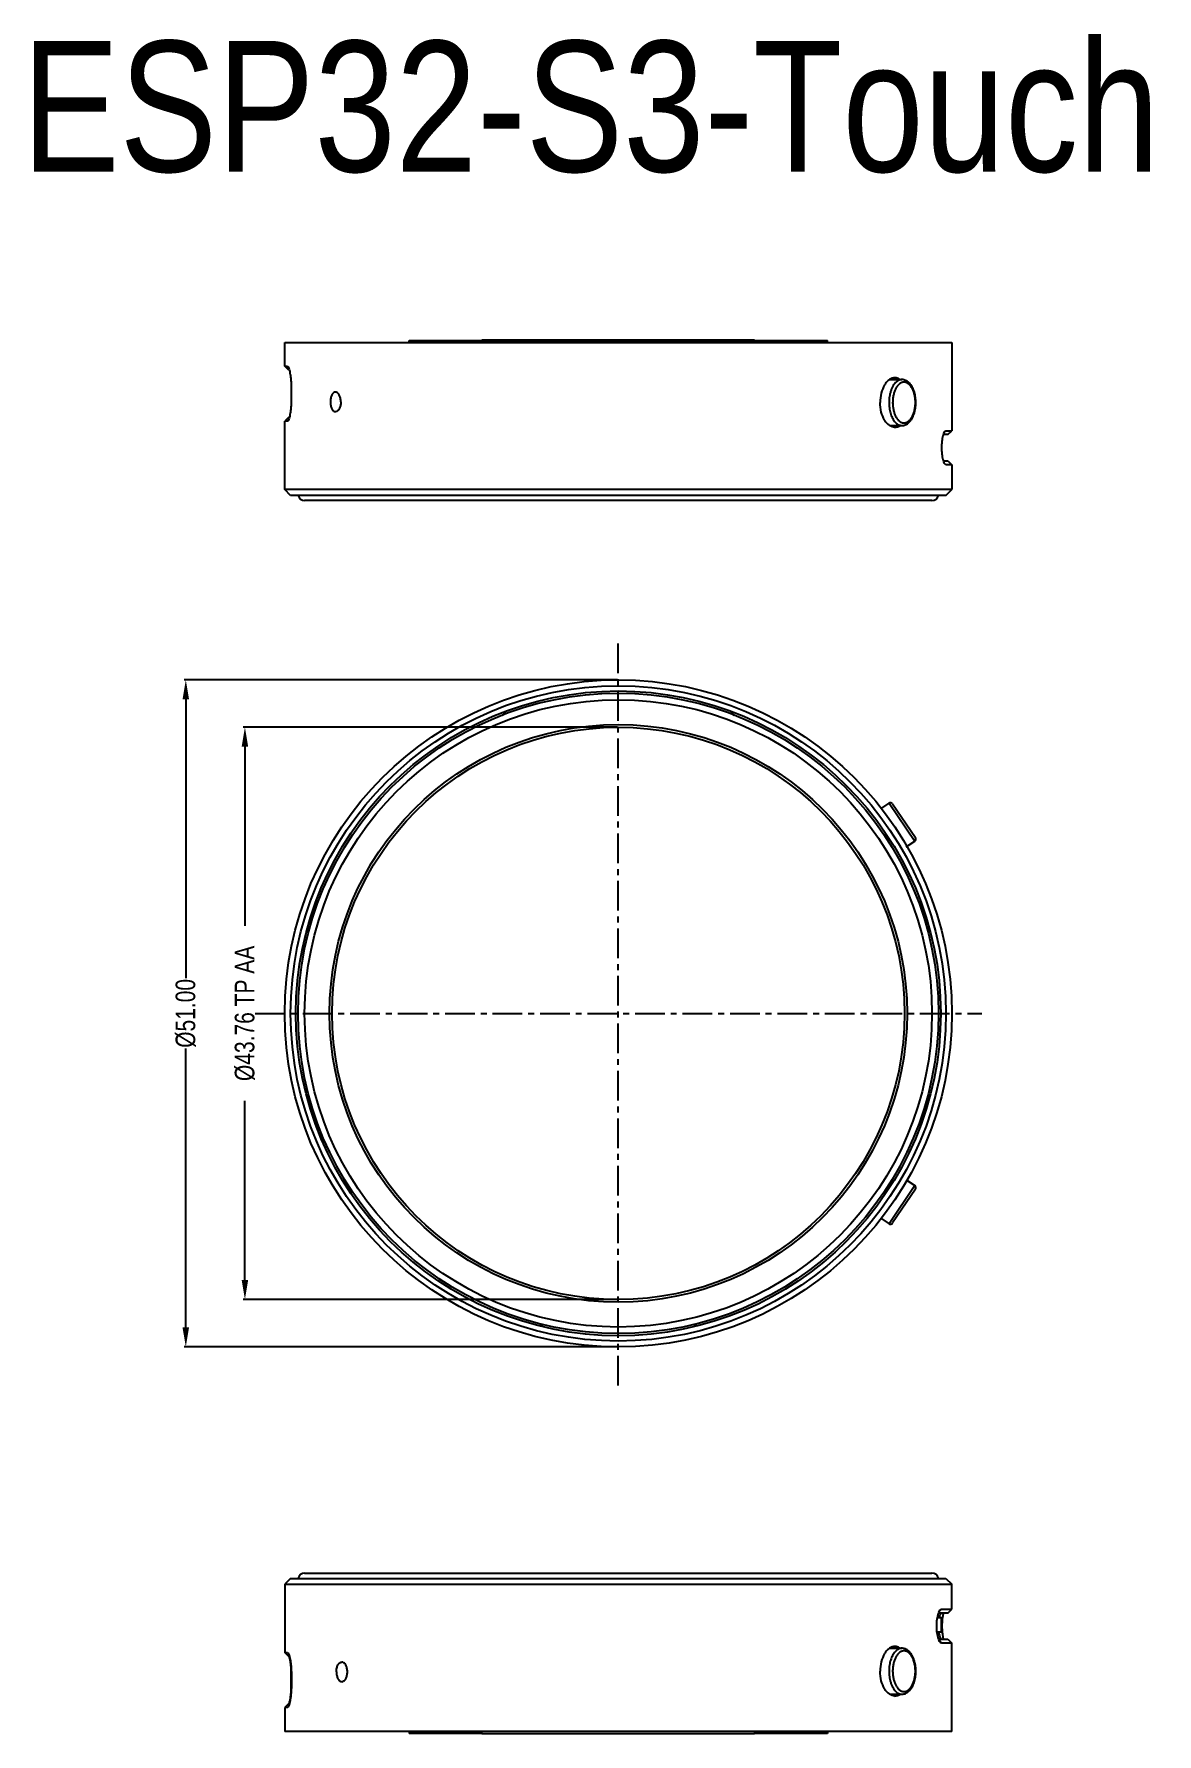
# Model space of a CAD drawing. Header units: millimetres. Extents: x -15 to 270, y -237 to -100.
# Drawn here: x 83.4 to 169.2, y -229.8 to -99.9 of the extents above; entities that cross this region are included whole.
import ezdxf

# ---------------------------------------------------------------- set-up
doc = ezdxf.new("R2010")
doc.units = ezdxf.units.MM
doc.header["$LTSCALE"] = 1.21
doc.header["$MEASUREMENT"] = 0
doc.header["$PDMODE"] = 3
doc.header["$PDSIZE"] = 0.3125
doc.linetypes.add('CENTER', pattern=[0.6, 0.375, -0.075, 0.075, -0.075])
doc.layers.get('0').update_dxf_attribs({"linetype": 'CONTINUOUS'})
doc.layers.get('DEFPOINTS').update_dxf_attribs({"linetype": 'CONTINUOUS'})
doc.layers.add('Dim', color=3, linetype='CONTINUOUS', lineweight=25)
doc.layers.add('Text', color=3, linetype='CONTINUOUS', lineweight=25)
doc.styles.get("Standard").update_dxf_attribs({"font": 'txt', "width": 0.8})
doc.dimstyles.get("Standard").update_dxf_attribs({"dimtxt": 0.15625, "dimasz": 0.1875, "dimexe": 0.125, "dimexo": 0.0625, "dimgap": 0.09, "dimtad": 0, "dimtih": 1, "dimtoh": 1, "dimzin": 4, "dimdsep": 46, "dimtxsty": 'Standard', "dimblk": '_FILLED', "dimblk1": '_FILLED', "dimblk2": '_FILLED', "dimcen": 0.09, "dimazin": 1, "dimtp": 0.01, "dimtm": 0.01, "dimtfac": 1, "dimtofl": 0, "dimtmove": 0, "dimatfit": 3, "dimldrblk": '_FILLED', "dimfxl": 1, "dimtolj": 1, "dimtzin": 4, "dimarcsym": 0})

# ---------------------------------------------------------------- blocks, each defined once
blk = doc.blocks.new('_FILLED')
at = {"color": 0, "linetype": 'ByBlock'}
blk.add_solid([(0, 0), (-1, 0.167), (-1, -0.167)], dxfattribs=at)
blk = doc.blocks.new('*D11')
at = {"layer": 'DEFPOINTS', "color": 0}
for p in [(128.05, -149.23), (94.98, -200.23), (128.05, -200.23)]:
    blk.add_point(p, dxfattribs=at)
at = {"layer": 'Dim', "color": 0, "lineweight": -2}
for p, q in [((127.99, -149.23), (94.85, -149.23)), ((94.98, -150.73), (94.98, -172.04)), ((94.98, -198.73), (94.98, -177.42)), ((127.99, -200.23), (94.85, -200.23))]:
    blk.add_line(p, q, dxfattribs=at)
at = {"layer": 'Dim', "color": 0, "lineweight": -2, "xscale": 1.5, "yscale": 1.5, "zscale": 1.5}
for p, rotation in [((94.98, -149.23), 90), ((94.98, -200.23), 270)]:
    blk.add_blockref('_FILLED', p, dxfattribs=dict(at, rotation=rotation))
at = {"layer": 'Dim', "color": 0, "insert": (94.98, -174.73), "char_height": 1.5, "attachment_point": 5, "rotation": 90, "line_spacing_factor": 1.5}
blk.add_mtext('\\A1;%%C51.00', dxfattribs=at)
blk = doc.blocks.new('*D12')
at = {"layer": 'DEFPOINTS', "color": 0}
for p in [(128.05, -152.85), (99.5, -196.61), (128.05, -196.61)]:
    blk.add_point(p, dxfattribs=at)
at = {"layer": 'Dim', "color": 0, "lineweight": -2}
for p, q in [((127.99, -152.85), (99.37, -152.85)), ((99.5, -154.35), (99.5, -168.04)), ((99.5, -195.11), (99.5, -181.42)), ((127.99, -196.61), (99.37, -196.61))]:
    blk.add_line(p, q, dxfattribs=at)
at = {"layer": 'Dim', "color": 0, "lineweight": -2, "xscale": 1.5, "yscale": 1.5, "zscale": 1.5}
for p, rotation in [((99.5, -152.85), 90), ((99.5, -196.61), 270)]:
    blk.add_blockref('_FILLED', p, dxfattribs=dict(at, rotation=rotation))
at = {"layer": 'Dim', "color": 0, "insert": (99.5, -174.73), "char_height": 1.5, "attachment_point": 5, "rotation": 90, "line_spacing_factor": 1.5}
blk.add_mtext('\\A1;%%C43.76 TP AA', dxfattribs=at)

msp = doc.modelspace()

# ---------------------------------------------------------------- linework, layer by layer
at = {"color": 7, "linetype": 'Continuous'}
for p, q in [((102.548, -125.259), (102.548, -123.429)), ((102.548, -123.429), (153.548, -123.429)), ((112.048, -123.429), (112.048, -123.279)), ((112.048, -123.279), (144.048, -123.279)), ((117.62, -123.229), (117.62, -123.279)), ((117.62, -123.229), (138.47, -123.229)), ((138.47, -123.229), (138.47, -123.279)), ((144.048, -123.429), (144.048, -123.279)), ((153.548, -123.429), (153.548, -130.179)), ((102.848, -125.559), (102.548, -125.259)), ((102.548, -125.259), (102.751, -125.259)), ((102.751, -125.259), (102.817, -125.326)), ((102.751, -125.259), (102.783, -125.276)), ((102.896, -125.559), (102.848, -125.559)), ((103.049, -127.059), (103.049, -127.659)), ((148.773, -126.274), (149.727, -126.274)), ((102.848, -129.159), (102.548, -129.459)), ((102.548, -134.679), (102.548, -129.459)), ((102.751, -129.459), (102.548, -129.459)), ((102.751, -129.459), (102.816, -129.393)), ((102.783, -129.442), (102.751, -129.459)), ((102.848, -129.159), (102.896, -129.159)), ((148.797, -129.784), (149.727, -129.784)), ((153.248, -130.479), (152.906, -130.479)), ((153.081, -130.179), (152.983, -130.278)), ((153.028, -130.205), (153.081, -130.179)), ((153.081, -130.179), (153.548, -130.179)), ((153.248, -130.479), (153.548, -130.179)), ((152.906, -132.479), (153.248, -132.479)), ((153.248, -132.479), (153.548, -132.779)), ((153.081, -132.779), (152.983, -132.678)), ((153.081, -132.779), (153.028, -132.752)), ((153.548, -132.779), (153.081, -132.779)), ((153.548, -132.779), (153.548, -134.679)), ((102.998, -135.129), (102.548, -134.679)), ((153.548, -134.679), (102.548, -134.679)), ((153.098, -135.129), (102.998, -135.129)), ((153.098, -135.129), (153.548, -134.679)), ((152.028, -135.529), (104.068, -135.529)), ((148.112, -159.081), (148.746, -158.653)), ((148.746, -158.653), (150.709, -161.563)), ((149.024, -158.707), (150.763, -161.286)), ((150.061, -162), (150.709, -161.563)), ((150.709, -187.899), (148.746, -190.809)), ((150.763, -188.177), (149.024, -190.755)), ((150.061, -187.462), (150.709, -187.899)), ((148.112, -190.382), (148.746, -190.809)), ((102.998, -217.926), (102.548, -218.376)), ((102.998, -217.926), (153.098, -217.926)), ((104.068, -217.526), (152.028, -217.526)), ((153.098, -217.926), (153.548, -218.376)), ((102.548, -218.376), (102.548, -223.596)), ((102.548, -218.376), (153.548, -218.376)), ((153.548, -220.276), (153.548, -218.376)), ((152.451, -220.926), (152.758, -220.926)), ((153.248, -220.576), (152.539, -220.576)), ((152.764, -220.276), (152.598, -220.447)), ((152.704, -220.627), (152.671, -220.674)), ((152.675, -220.321), (152.764, -220.276)), ((152.719, -220.61), (152.704, -220.627)), ((152.787, -220.576), (152.719, -220.61)), ((152.758, -222.026), (152.758, -220.926)), ((152.764, -220.276), (153.548, -220.276)), ((153.248, -220.576), (153.548, -220.276)), ((152.421, -222.026), (152.758, -222.026)), ((148.773, -223.271), (149.727, -223.271)), ((152.539, -222.576), (153.248, -222.576)), ((152.764, -222.876), (152.598, -222.705)), ((152.764, -222.876), (152.674, -222.831)), ((152.719, -222.542), (152.787, -222.576)), ((153.548, -222.876), (152.764, -222.876)), ((153.248, -222.576), (153.548, -222.876)), ((153.548, -229.626), (153.548, -222.876)), ((102.848, -223.896), (102.548, -223.596)), ((102.548, -223.596), (102.756, -223.596)), ((102.756, -223.596), (102.824, -223.664)), ((102.756, -223.596), (102.789, -223.613)), ((102.903, -223.896), (102.848, -223.896)), ((103.049, -225.996), (103.049, -225.396)), ((103.057, -225.396), (103.057, -225.996)), ((148.797, -226.781), (149.727, -226.781)), ((102.848, -227.496), (102.548, -227.796)), ((102.548, -227.796), (102.548, -229.626)), ((102.756, -227.796), (102.548, -227.796)), ((102.756, -227.796), (102.823, -227.728)), ((102.789, -227.778), (102.756, -227.796)), ((102.848, -227.496), (102.903, -227.496)), ((153.548, -229.626), (102.548, -229.626)), ((112.048, -229.626), (112.048, -229.776)), ((117.62, -229.776), (112.048, -229.776)), ((117.62, -229.826), (117.62, -229.626)), ((138.47, -229.826), (117.62, -229.826)), ((138.47, -229.626), (138.47, -229.826)), ((144.048, -229.776), (138.47, -229.776)), ((144.048, -229.626), (144.048, -229.776))]:
    msp.add_line(p, q, dxfattribs=at)
at = {"color": 6, "linetype": 'CENTER', "ltscale": 5}
for p, q in [((128.048, -203.177), (128.048, -146.218)), ((100.29, -174.731), (155.831, -174.731))]:
    msp.add_line(p, q, dxfattribs=at)
at = {"color": 7, "linetype": 'Continuous'}
for radius in [25.5, 25.05, 24.65, 24.48, 23.98, 22.08, 21.88]:
    msp.add_circle((128.048, -174.731), radius, dxfattribs=at)
for centre, radius, start, end in [((154.864, -131.024), 2.035, 164.95088, 166.24077), ((154.877, -131.93), 2.048, 193.75644, 195.0386), ((104.068, -135.029), 0.5, 191.75907, 270), ((152.028, -135.029), 0.5, 270, 348.24093), ((120.048, -152.475), 1, 129.32405, 150.40122), ((136.048, -152.475), 1, 29.59878, 50.67595), ((148.858, -158.819), 0.2, 34, 124), ((150.597, -161.397), 0.2, 304, 34), ((150.597, -188.065), 0.2, 326, 56), ((148.858, -190.643), 0.2, 236, 326), ((122.798, -197.791), 1, 222.57119, 234.73743), ((133.298, -197.791), 1, 305.26257, 317.42881), ((104.068, -218.026), 0.5, 90, 168.24093), ((152.028, -218.026), 0.5, 11.75907, 90), ((153.834, -221.036), 1.378, 158.62103, 160.91104), ((154.089, -221.322), 1.566, 163.14048, 165.05806), ((154.877, -221.125), 2.048, 164.9614, 166.24356), ((154.665, -221.068), 1.829, 164.19045, 164.95182), ((157.323, -221.611), 4.532, 184.5609, 185.20076), ((153.857, -222.108), 1.402, 199.07499, 201.17772), ((154.864, -222.031), 2.035, 193.75923, 195.04912), ((154.648, -222.089), 1.811, 195.0588, 195.83857), ((100.538, -224.499), 2.437, 13.78959, 14.538), ((100.556, -226.896), 2.419, 345.45721, 346.1939)]:
    msp.add_arc(centre, radius, start, end, dxfattribs=at)
for points, knots in [([(102.783, -125.276), (102.804, -125.296), (102.839, -125.366), (102.884, -125.496), (102.928, -125.677), (102.969, -125.903), (103.004, -126.165), (103.039, -126.554), (103.049, -126.856), (103.049, -127.059)], [0, 0, 0, 0, 0.0480893, 0.1248582, 0.2282086, 0.355568, 0.5031267, 0.6647573, 1, 1, 1, 1]), ([(106.423, -127.229), (106.397, -127.229), (106.342, -127.239), (106.266, -127.285), (106.199, -127.356), (106.118, -127.489), (106.052, -127.7), (106.026, -127.979), (106.052, -128.257), (106.118, -128.468), (106.199, -128.601), (106.266, -128.672), (106.342, -128.718), (106.397, -128.729), (106.423, -128.729)], [0, 0, 0, 0, 0.0428771, 0.0893033, 0.142027, 0.202116, 0.3424731, 0.500003, 0.6575329, 0.7978901, 0.8579667, 0.9107064, 0.9572064, 1, 1, 1, 1]), ([(106.83, -127.979), (106.83, -127.882), (106.81, -127.699), (106.738, -127.488), (106.652, -127.356), (106.582, -127.285), (106.505, -127.239), (106.449, -127.229), (106.423, -127.229)], [0, 0, 0, 0, 0.3122901, 0.5926477, 0.7137298, 0.8204753, 0.914318, 1, 1, 1, 1]), ([(149.188, -126.129), (149.118, -126.129), (148.968, -126.156), (148.759, -126.27), (148.566, -126.451), (148.329, -126.783), (148.122, -127.317), (148.067, -127.784), (148.067, -128.029)], [0, 0, 0, 0, 0.088761, 0.1857242, 0.2946514, 0.4166239, 0.6942306, 1, 1, 1, 1]), ([(148.817, -127.371), (148.787, -127.506), (148.746, -127.786), (148.742, -128.14), (148.768, -128.422), (148.802, -128.627), (148.85, -128.823), (148.91, -129.008), (148.982, -129.178), (149.066, -129.331), (149.159, -129.465), (149.261, -129.578), (149.371, -129.668), (149.486, -129.734), (149.605, -129.774), (149.687, -129.784), (149.727, -129.784)], [0, 0, 0, 0, 0.1464335, 0.2963509, 0.3707531, 0.443751, 0.5146387, 0.582777, 0.6476209, 0.7087501, 0.765906, 0.8190349, 0.8683387, 0.9143236, 0.9578291, 1, 1, 1, 1]), ([(149.727, -126.274), (149.703, -126.274), (149.654, -126.277), (149.581, -126.291), (149.509, -126.316), (149.413, -126.361), (149.297, -126.444), (149.171, -126.575), (149.058, -126.737), (148.959, -126.927), (148.877, -127.14), (148.835, -127.292), (148.817, -127.371)], [0, 0, 0, 0, 0.0476918, 0.0959522, 0.1453184, 0.1962691, 0.3043073, 0.4224527, 0.5516266, 0.6916863, 0.8416665, 1, 1, 1, 1]), ([(150.699, -128.611), (150.721, -128.515), (150.753, -128.317), (150.768, -128.015), (150.75, -127.714), (150.7, -127.425), (150.62, -127.158), (150.529, -126.958), (150.442, -126.819), (150.373, -126.729), (150.299, -126.651), (150.222, -126.586), (150.141, -126.535), (150.057, -126.499), (149.972, -126.477), (149.886, -126.471), (149.799, -126.48), (149.714, -126.504), (149.631, -126.543), (149.551, -126.596), (149.474, -126.663), (149.401, -126.743), (149.333, -126.836), (149.248, -126.977), (149.158, -127.18), (149.108, -127.354), (149.087, -127.446)], [0, 0, 0, 0, 0.076341, 0.1546437, 0.2328574, 0.3089377, 0.3810063, 0.4475261, 0.4783992, 0.5075784, 0.5350728, 0.5609647, 0.5854195, 0.6086935, 0.6311317, 0.6531519, 0.675212, 0.6977657, 0.7212203, 0.7459063, 0.7720641, 0.7998443, 0.8293156, 0.860476, 0.9275202, 1, 1, 1, 1]), ([(149.562, -126.255), (149.506, -126.215), (149.387, -126.151), (149.253, -126.129), (149.188, -126.129)], [0, 0, 0, 0, 0.5129007, 1, 1, 1, 1]), ([(150.729, -128.656), (150.758, -128.523), (150.798, -128.251), (150.8, -127.841), (150.755, -127.503), (150.691, -127.245), (150.629, -127.065), (150.555, -126.898), (150.469, -126.746), (150.371, -126.611), (150.262, -126.495), (150.141, -126.4), (150.01, -126.328), (149.871, -126.284), (149.775, -126.274), (149.727, -126.274)], [0, 0, 0, 0, 0.1408106, 0.2844663, 0.4257209, 0.4939592, 0.5599022, 0.6231975, 0.6836554, 0.74128, 0.7962863, 0.8490897, 0.9002478, 0.9503707, 1, 1, 1, 1]), ([(103.049, -127.659), (103.049, -127.866), (103.038, -128.171), (103.003, -128.561), (102.968, -128.821), (102.927, -129.045), (102.883, -129.226), (102.838, -129.354), (102.803, -129.422), (102.783, -129.442)], [0, 0, 0, 0, 0.3417297, 0.5019891, 0.6472461, 0.7739682, 0.8775251, 0.9532364, 1, 1, 1, 1]), ([(106.83, -127.979), (106.83, -128.075), (106.81, -128.258), (106.738, -128.469), (106.652, -128.601), (106.565, -128.691), (106.477, -128.729), (106.423, -128.729)], [0, 0, 0, 0, 0.3130503, 0.5940955, 0.7154465, 0.8224811, 1, 1, 1, 1]), ([(149.188, -129.929), (149.118, -129.929), (148.968, -129.901), (148.759, -129.787), (148.566, -129.606), (148.329, -129.274), (148.122, -128.74), (148.067, -128.273), (148.067, -128.029)], [0, 0, 0, 0, 0.088735, 0.1857446, 0.2946529, 0.4166173, 0.6942449, 1, 1, 1, 1]), ([(149.087, -127.446), (149.065, -127.542), (149.033, -127.74), (149.018, -128.042), (149.036, -128.343), (149.086, -128.632), (149.166, -128.899), (149.258, -129.099), (149.344, -129.238), (149.413, -129.328), (149.487, -129.406), (149.564, -129.471), (149.645, -129.522), (149.729, -129.558), (149.814, -129.58), (149.901, -129.586), (149.987, -129.577), (150.072, -129.553), (150.155, -129.514), (150.235, -129.461), (150.312, -129.394), (150.385, -129.314), (150.453, -129.221), (150.539, -129.08), (150.628, -128.877), (150.679, -128.703), (150.699, -128.611)], [0, 0, 0, 0, 0.076341, 0.1546437, 0.2328574, 0.3089377, 0.3810063, 0.4475261, 0.4783992, 0.5075784, 0.5350728, 0.5609647, 0.5854195, 0.6086935, 0.6311317, 0.6531519, 0.675212, 0.6977657, 0.7212203, 0.7459063, 0.7720641, 0.7998443, 0.8293156, 0.860476, 0.9275202, 1, 1, 1, 1]), ([(149.727, -129.784), (149.757, -129.784), (149.815, -129.78), (149.903, -129.763), (149.987, -129.735), (150.098, -129.684), (150.227, -129.596), (150.365, -129.457), (150.484, -129.29), (150.586, -129.098), (150.669, -128.884), (150.711, -128.733), (150.729, -128.656)], [0, 0, 0, 0, 0.0542228, 0.1086218, 0.1634344, 0.2188697, 0.3324738, 0.4515521, 0.5775703, 0.711212, 0.8523175, 1, 1, 1, 1]), ([(149.188, -129.929), (149.254, -129.929), (149.39, -129.905), (149.511, -129.839), (149.567, -129.798)], [0, 0, 0, 0, 0.4862959, 1, 1, 1, 1]), ([(152.887, -132.417), (152.852, -132.275), (152.805, -131.962), (152.781, -131.478), (152.805, -130.994), (152.852, -130.682), (152.887, -130.54)], [0, 0, 0, 0, 0.2319068, 0.5000024, 0.7681647, 1, 1, 1, 1]), ([(152.899, -130.495), (152.915, -130.433), (152.942, -130.348), (152.99, -130.253), (153.015, -130.218), (153.028, -130.205)], [0, 0, 0, 0, 0.6037147, 0.8289407, 1, 1, 1, 1]), ([(153.028, -132.752), (152.998, -132.722), (152.948, -132.624), (152.915, -132.523), (152.899, -132.461)], [0, 0, 0, 0, 0.3974281, 1, 1, 1, 1]), ([(152.532, -222.567), (152.482, -222.421), (152.414, -222.091), (152.381, -221.576), (152.414, -221.061), (152.482, -220.731), (152.532, -220.585)], [0, 0, 0, 0, 0.2307804, 0.4999638, 0.7691781, 1, 1, 1, 1]), ([(152.551, -220.534), (152.568, -220.49), (152.602, -220.415), (152.649, -220.346), (152.675, -220.321)], [0, 0, 0, 0, 0.5681524, 1, 1, 1, 1]), ([(152.671, -220.674), (152.664, -220.687), (152.631, -220.749), (152.607, -220.815), (152.591, -220.868)], [0, 0, 0, 0, 0.2151391, 1, 1, 1, 1]), ([(152.833, -220.928), (152.809, -221.098), (152.783, -221.446), (152.791, -221.795), (152.805, -221.972)], [0, 0, 0, 0, 0.4908493, 1, 1, 1, 1]), ([(152.887, -220.637), (152.882, -220.66), (152.86, -220.756), (152.843, -220.853), (152.833, -220.928)], [0, 0, 0, 0, 0.2315455, 1, 1, 1, 1]), ([(152.534, -222.032), (152.548, -222.119), (152.581, -222.272), (152.636, -222.419), (152.671, -222.477)], [0, 0, 0, 0, 0.5657559, 1, 1, 1, 1]), ([(152.809, -222.022), (152.814, -222.067), (152.831, -222.233), (152.858, -222.397), (152.887, -222.515)], [0, 0, 0, 0, 0.2720017, 1, 1, 1, 1]), ([(149.188, -223.126), (149.118, -223.126), (148.968, -223.154), (148.759, -223.268), (148.566, -223.448), (148.329, -223.78), (148.122, -224.314), (148.067, -224.782), (148.067, -225.026)], [0, 0, 0, 0, 0.088761, 0.1857244, 0.2946517, 0.4166242, 0.6942311, 1, 1, 1, 1]), ([(149.727, -223.271), (149.687, -223.271), (149.604, -223.28), (149.482, -223.322), (149.365, -223.39), (149.255, -223.483), (149.152, -223.599), (149.058, -223.737), (148.974, -223.894), (148.902, -224.069), (148.842, -224.258), (148.796, -224.458), (148.764, -224.668), (148.747, -224.882), (148.744, -225.099), (148.761, -225.384), (148.795, -225.596), (148.829, -225.732)], [0, 0, 0, 0, 0.0420853, 0.085542, 0.131541, 0.1809326, 0.2342198, 0.2915906, 0.3529703, 0.4180748, 0.4864553, 0.557537, 0.630651, 0.7050627, 0.7799972, 0.8546647, 1, 1, 1, 1]), ([(150.689, -224.4), (150.667, -224.31), (150.626, -224.179), (150.556, -224.015), (150.497, -223.904), (150.433, -223.804), (150.364, -223.715), (150.289, -223.639), (150.211, -223.576), (150.13, -223.527), (150.046, -223.493), (149.961, -223.473), (149.874, -223.469), (149.788, -223.48), (149.703, -223.506), (149.62, -223.547), (149.54, -223.602), (149.464, -223.671), (149.392, -223.752), (149.325, -223.846), (149.24, -223.99), (149.152, -224.195), (149.076, -224.465), (149.031, -224.757), (149.018, -225.059), (149.038, -225.36), (149.074, -225.556), (149.097, -225.652)], [0, 0, 0, 0, 0.0717412, 0.1055967, 0.1378981, 0.1685476, 0.1975006, 0.2247755, 0.2504647, 0.2747455, 0.2978863, 0.3202429, 0.3422407, 0.3643395, 0.3869892, 0.4105884, 0.4354559, 0.4618201, 0.4898201, 0.5195147, 0.5508935, 0.6183331, 0.6911174, 0.7676452, 0.8460023, 0.9241331, 1, 1, 1, 1]), ([(149.562, -223.252), (149.506, -223.213), (149.387, -223.149), (149.253, -223.126), (149.188, -223.126)], [0, 0, 0, 0, 0.5129041, 1, 1, 1, 1]), ([(150.718, -224.353), (150.699, -224.277), (150.656, -224.132), (150.572, -223.927), (150.47, -223.743), (150.352, -223.583), (150.216, -223.45), (150.089, -223.366), (149.981, -223.317), (149.898, -223.291), (149.813, -223.275), (149.756, -223.271), (149.727, -223.271)], [0, 0, 0, 0, 0.147313, 0.2879788, 0.4212555, 0.5470919, 0.6662323, 0.7801341, 0.835785, 0.8908455, 0.9454998, 1, 1, 1, 1]), ([(152.674, -222.831), (152.649, -222.805), (152.601, -222.735), (152.567, -222.659), (152.55, -222.615)], [0, 0, 0, 0, 0.4329531, 1, 1, 1, 1]), ([(152.671, -222.477), (152.675, -222.484), (152.689, -222.507), (152.706, -222.529), (152.719, -222.542)], [0, 0, 0, 0, 0.2811785, 1, 1, 1, 1]), ([(102.789, -223.613), (102.81, -223.633), (102.846, -223.703), (102.891, -223.833), (102.936, -224.015), (102.977, -224.241), (103.012, -224.503), (103.047, -224.892), (103.057, -225.193), (103.057, -225.396)], [0, 0, 0, 0, 0.0484448, 0.125445, 0.2289115, 0.3562849, 0.503757, 0.6652168, 1, 1, 1, 1]), ([(103.049, -225.396), (103.049, -225.12), (103.031, -224.723), (102.969, -224.231), (102.928, -224.015), (102.904, -223.918)], [0, 0, 0, 0, 0.5560974, 0.7990122, 1, 1, 1, 1]), ([(106.497, -225.076), (106.497, -224.98), (106.516, -224.797), (106.586, -224.586), (106.672, -224.453), (106.743, -224.382), (106.822, -224.337), (106.88, -224.326), (106.908, -224.326)], [0, 0, 0, 0, 0.3104619, 0.5886355, 0.7089047, 0.8157036, 0.9111824, 1, 1, 1, 1]), ([(106.908, -225.826), (106.965, -225.826), (107.056, -225.789), (107.149, -225.699), (107.239, -225.567), (107.316, -225.356), (107.347, -225.076), (107.316, -224.796), (107.239, -224.585), (107.149, -224.453), (107.056, -224.363), (106.965, -224.326), (106.908, -224.326)], [0, 0, 0, 0, 0.0916088, 0.1457349, 0.2064978, 0.3457596, 0.4999982, 0.6542368, 0.7934986, 0.8542479, 0.9083912, 1, 1, 1, 1]), ([(149.097, -225.652), (149.119, -225.742), (149.16, -225.873), (149.231, -226.037), (149.289, -226.148), (149.353, -226.248), (149.423, -226.337), (149.497, -226.413), (149.575, -226.476), (149.656, -226.525), (149.74, -226.559), (149.826, -226.579), (149.912, -226.583), (149.998, -226.572), (150.083, -226.546), (150.166, -226.505), (150.246, -226.45), (150.322, -226.381), (150.394, -226.3), (150.462, -226.206), (150.546, -226.062), (150.634, -225.857), (150.71, -225.587), (150.755, -225.295), (150.768, -224.993), (150.748, -224.692), (150.713, -224.496), (150.689, -224.4)], [0, 0, 0, 0, 0.0717412, 0.1055967, 0.1378981, 0.1685476, 0.1975006, 0.2247755, 0.2504647, 0.2747455, 0.2978863, 0.3202429, 0.3422407, 0.3643395, 0.3869892, 0.4105884, 0.4354559, 0.4618201, 0.4898201, 0.5195147, 0.5508935, 0.6183331, 0.6911174, 0.7676452, 0.8460023, 0.9241331, 1, 1, 1, 1]), ([(149.727, -226.781), (149.776, -226.781), (149.874, -226.771), (150.015, -226.725), (150.147, -226.651), (150.269, -226.553), (150.379, -226.434), (150.478, -226.295), (150.564, -226.139), (150.638, -225.968), (150.698, -225.784), (150.761, -225.521), (150.803, -225.177), (150.795, -224.76), (150.75, -224.486), (150.718, -224.353)], [0, 0, 0, 0, 0.0495578, 0.0996241, 0.1507592, 0.2035888, 0.2586816, 0.3164518, 0.3771025, 0.4406169, 0.5067797, 0.5752097, 0.7166439, 0.8600354, 1, 1, 1, 1]), ([(103.057, -225.996), (103.057, -226.202), (103.046, -226.506), (103.011, -226.897), (102.976, -227.156), (102.935, -227.38), (102.89, -227.561), (102.845, -227.69), (102.81, -227.758), (102.789, -227.778)], [0, 0, 0, 0, 0.34125, 0.5013455, 0.646518, 0.7732452, 0.8769256, 0.9528812, 1, 1, 1, 1]), ([(102.904, -227.473), (102.928, -227.376), (102.97, -227.157), (103.031, -226.665), (103.049, -226.269), (103.049, -225.996)], [0, 0, 0, 0, 0.2015724, 0.4488061, 1, 1, 1, 1]), ([(106.497, -225.076), (106.497, -225.172), (106.516, -225.355), (106.586, -225.566), (106.672, -225.699), (106.743, -225.77), (106.822, -225.815), (106.88, -225.826), (106.908, -225.826)], [0, 0, 0, 0, 0.3104585, 0.5886241, 0.7089189, 0.8156856, 0.9110102, 1, 1, 1, 1]), ([(149.188, -226.926), (149.118, -226.926), (148.968, -226.898), (148.759, -226.784), (148.566, -226.604), (148.329, -226.272), (148.122, -225.738), (148.067, -225.27), (148.067, -225.026)], [0, 0, 0, 0, 0.088735, 0.1857446, 0.2946529, 0.4166173, 0.6942449, 1, 1, 1, 1]), ([(148.829, -225.732), (148.847, -225.808), (148.89, -225.954), (148.973, -226.158), (149.072, -226.34), (149.184, -226.495), (149.308, -226.619), (149.421, -226.697), (149.515, -226.741), (149.585, -226.764), (149.656, -226.778), (149.704, -226.781), (149.727, -226.781)], [0, 0, 0, 0, 0.1580852, 0.3076565, 0.4472973, 0.5761773, 0.6942628, 0.8025356, 0.8537108, 0.9033626, 0.9519537, 1, 1, 1, 1]), ([(149.188, -226.926), (149.254, -226.926), (149.39, -226.903), (149.511, -226.837), (149.567, -226.796)], [0, 0, 0, 0, 0.4862937, 1, 1, 1, 1])]:
    msp.add_open_spline(points, degree=3, knots=knots, dxfattribs=at)

# ---------------------------------------------------------------- texts
at = {"layer": 'Text', "insert": (82.458, -100.383), "char_height": 10, "width": 34.13333, "attachment_point": 1}
msp.add_mtext('{\\fArial|b0|i0|c0|p0;\\C1;ESP32-S3-Touch-AMOLED-1.75-B}', dxfattribs=at)

# ---------------------------------------------------------------- dimensions: what is measured, and where the dimension line sits
at = {"layer": 'Dim'}
for base, p1, p2, text, picture, middle in [((94.978, -200.231), (128.048, -149.231), (128.048, -200.231), '%%C<>', '*D11', (94.978, -174.731)), ((99.496, -196.611), (128.048, -152.851), (128.048, -196.611), '%%C<> TP AA', '*D12', (99.496, -174.731))]:
    dim = msp.add_linear_dim(base=base, p1=p1, p2=p2, angle=90, text=text, dimstyle='Standard', override={"dimtxt": 1.5, "dimasz": 1.5, "dimtih": 0, "dimtoh": 0, "dimzin": 0, "dimpost": '<>', "dimcen": 0.198, "dimadec": 0, "dimazin": 0, "dimtp": 0, "dimtm": 0, "dimtdec": 4, "dimtzin": 0}, dxfattribs=at)
    dim.commit()
    dim.dimension.update_dxf_attribs({"geometry": picture, "text_midpoint": middle})

doc.saveas('drawing.dxf')
